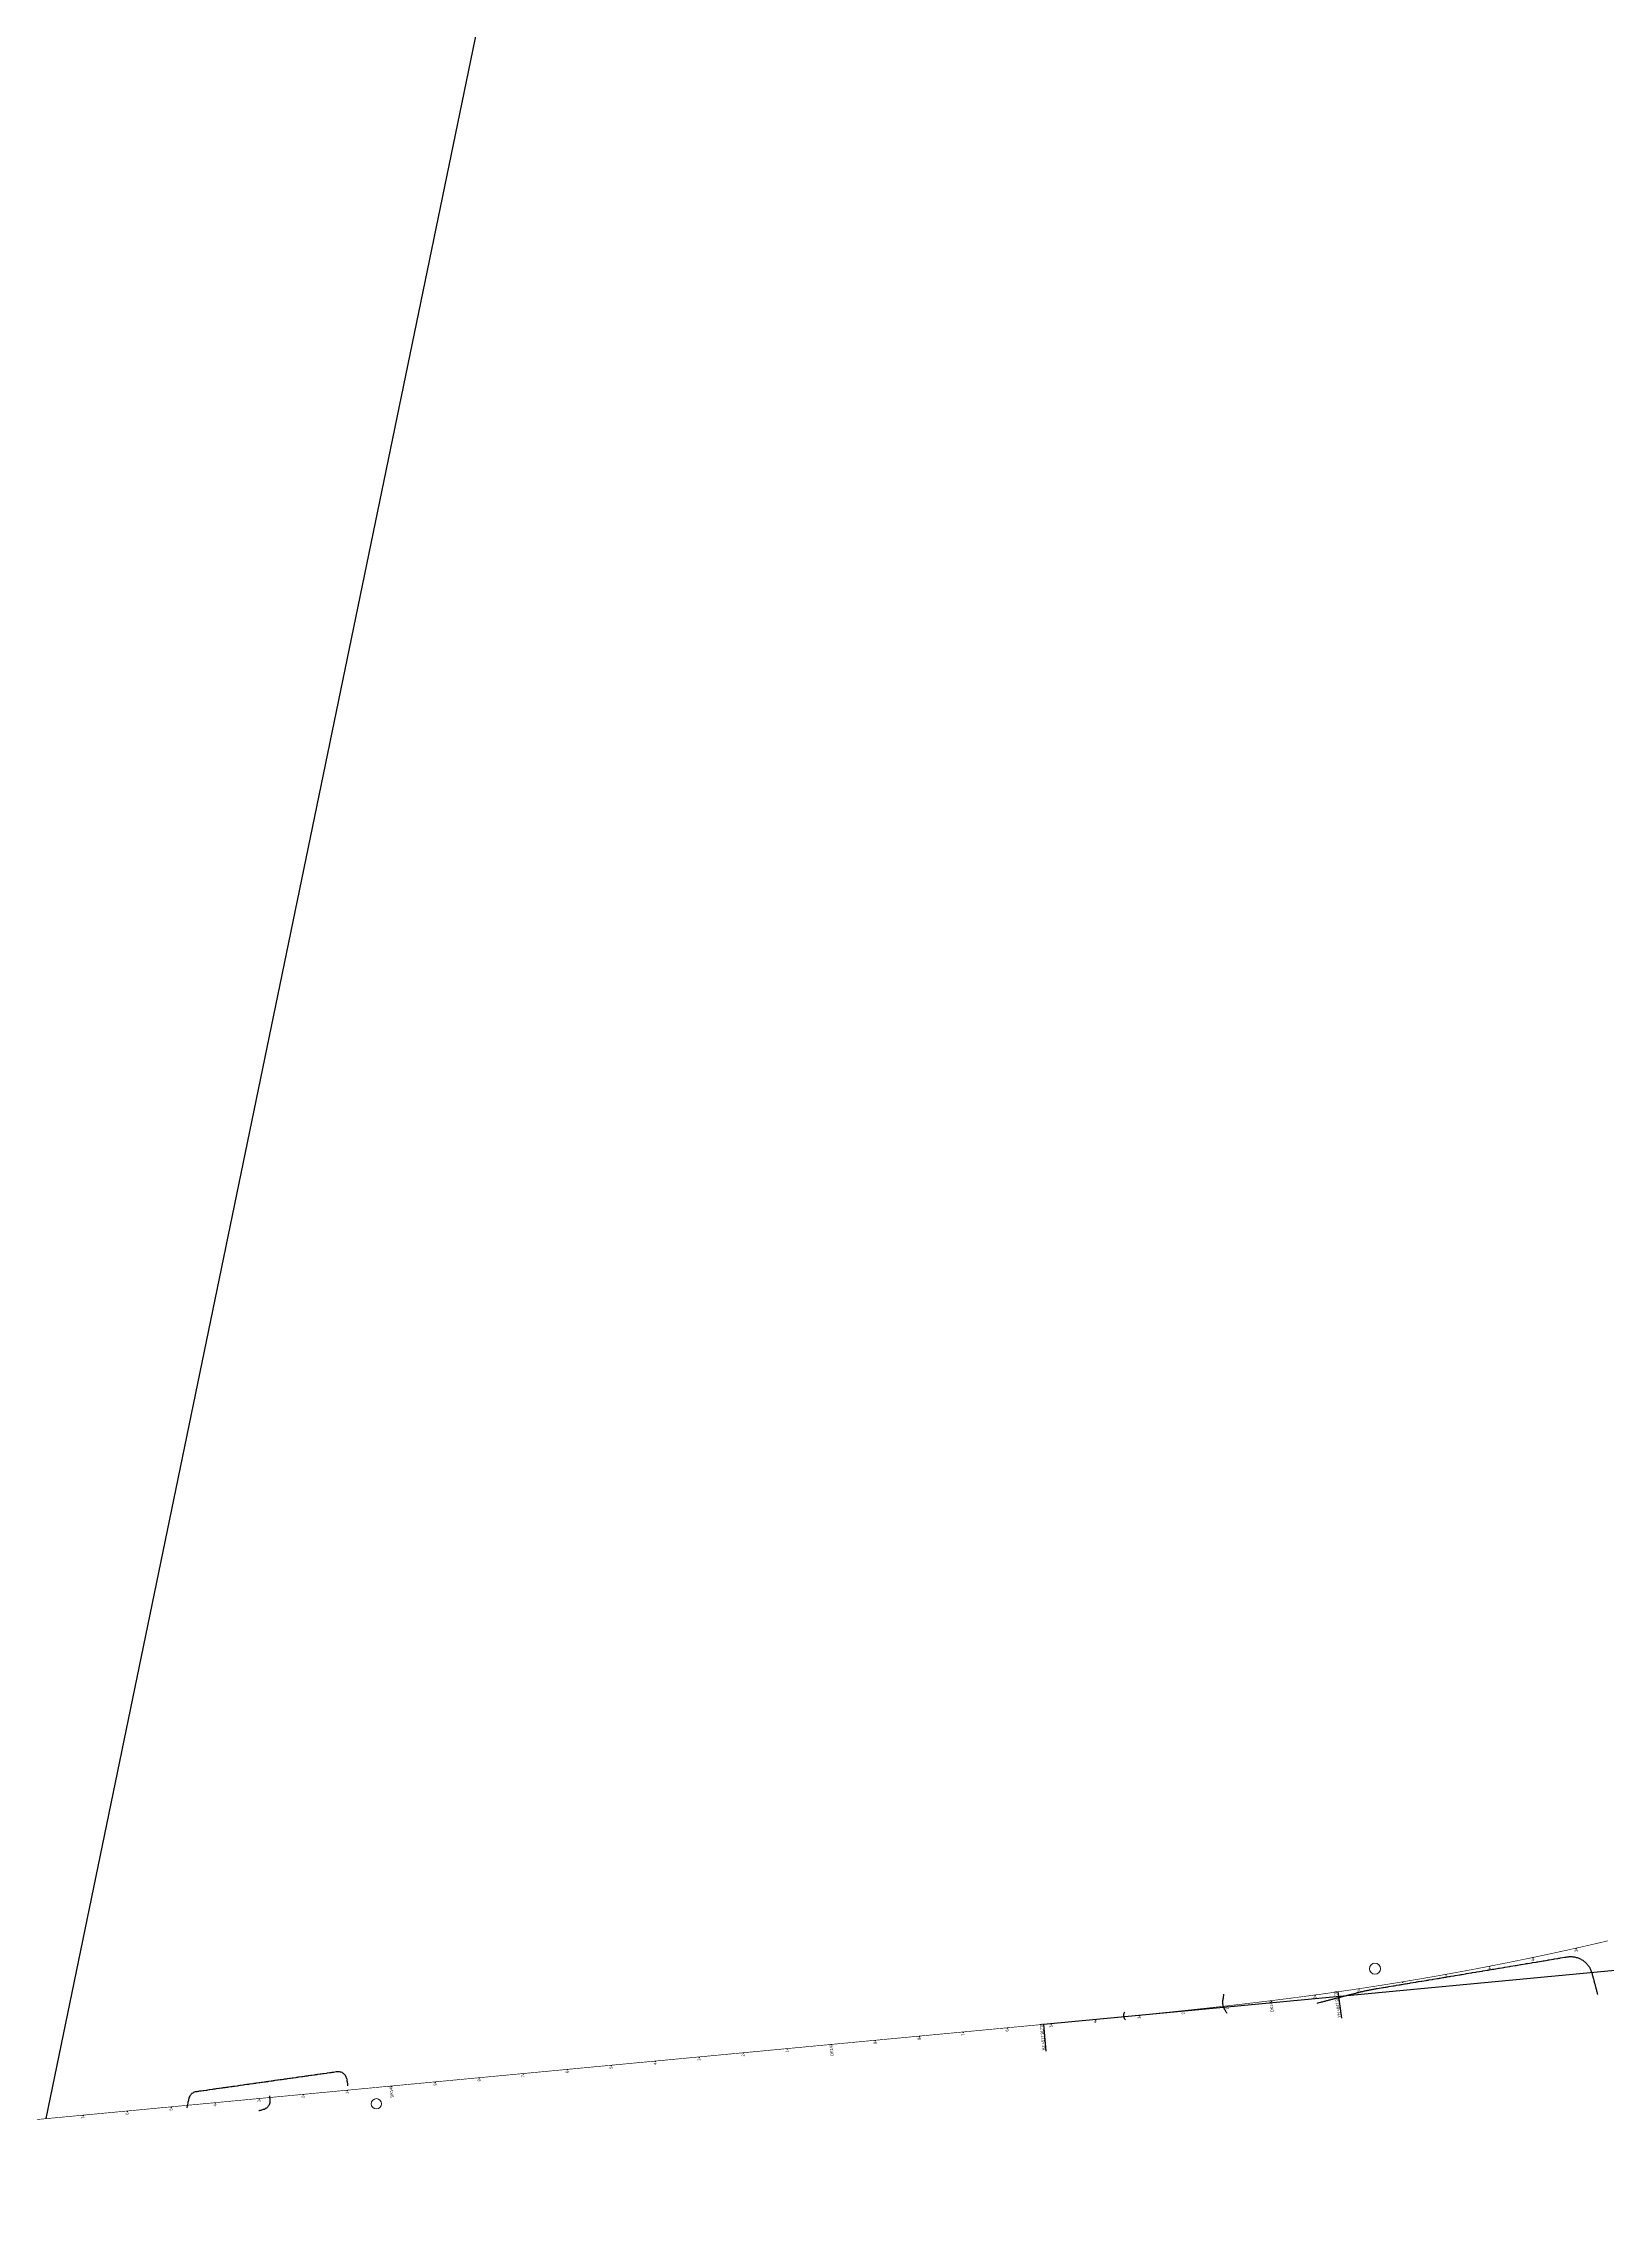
# Model space of a CAD drawing. Header units: millimetres. Extents: x 497834 to 621495, y 3353175 to 3430424.
# Drawn here: x 541848 to 545387, y 3374925 to 3379830 of the extents above; entities that cross this region are included whole.
import ezdxf

# ---------------------------------------------------------------- set-up
doc = ezdxf.new("R2010")
doc.units = ezdxf.units.MM
for name, color, linetype in [('DK改路中线', 7, 'Continuous'), ('dl4', 7, 'Continuous'), ('房屋圆', 7, 'Continuous'), ('沪乍杭打线-0.0-200.8段-施工系转设计系成果-2000坐标系-左线_中线_交点', 7, 'Continuous'), ('沪乍杭打线-0.0-200.8段-施工系转设计系成果-2000坐标系-左线_五大桩', 7, 'Continuous'), ('沪乍杭打线-0.0-200.8段-施工系转设计系成果-2000坐标系-左线_里程', 7, 'Continuous'), ('连接线', 3, 'Continuous')]:
    doc.layers.add(name, color=color, linetype=linetype)
doc.styles.add('PM_LC', font='slromans.shx', dxfattribs={"width": 0.75, "bigfont": 'hztxt.shx'})
doc.styles.add('PM_QX', font='slromans.shx', dxfattribs={"width": 0.75, "bigfont": 'hztxt.shx'})

msp = doc.modelspace()

# ---------------------------------------------------------------- linework, layer by layer
at = {"layer": 'DK改路中线', "color": 3, "linetype": 'Continuous', "ltscale": 2, "flags": 128}
for points in [[(544729.7, 3375398.9), (544731.7, 3375399.4), (544733.6, 3375399.9), (544737.5, 3375400.9), (544739.4, 3375401.4), (544741.3, 3375401.9), (544743.3, 3375402.4), (544745.2, 3375402.9), (544747.2, 3375403.4), (544749.1, 3375403.9), (544751, 3375404.4), (544753, 3375404.9), (544754.9, 3375405.4), (544756.8, 3375405.9), (544758.8, 3375406.4), (544760.7, 3375406.9), (544762.6, 3375407.4), (544764.6, 3375407.9), (544766.5, 3375408.4), (544768.5, 3375408.9), (544770.4, 3375409.4), (544772.3, 3375409.9), (544774.3, 3375410.4), (544776.2, 3375410.9), (544778.1, 3375411.4), (544780.1, 3375411.9), (544782, 3375412.4), (544783.9, 3375412.9), (544785.9, 3375413.4), (544787.8, 3375413.9), (544789.8, 3375414.4), (544791.7, 3375414.9), (544793.6, 3375415.4), (544795.6, 3375415.9), (544797.5, 3375416.4), (544799.4, 3375416.9), (544801.4, 3375417.4), (544803.3, 3375417.9), (544805.2, 3375418.4), (544807.2, 3375418.9), (544811.1, 3375419.9), (544813, 3375420.4), (544816.9, 3375421.4), (544818.5, 3375421.9, -0.021973), (544818.8, 3375421.9), (544820.7, 3375422.4), (544822.7, 3375422.9), (544824.6, 3375423.4), (544826.6, 3375423.9), (544828.5, 3375424.3), (544830.4, 3375424.8), (544832.4, 3375425.2), (544834.3, 3375425.7), (544836.3, 3375426.1), (544838.3, 3375426.5), (544840.2, 3375427), (544842.2, 3375427.4), (544844.1, 3375427.8), (544846.1, 3375428.2), (544848, 3375428.5), (544850, 3375428.9), (544852, 3375429.3), (544853.9, 3375429.7), (544855.9, 3375430), (544857.9, 3375430.4), (544859.9, 3375430.7), (544861.5, 3375431), (544861.8, 3375431), (544863.8, 3375431.4), (544865.8, 3375431.7), (544877.6, 3375433.7), (544879.6, 3375434), (544883.5, 3375434.7), (544885.5, 3375435), (544889.4, 3375435.6), (544891.4, 3375436), (544901.3, 3375437.6), (544903.3, 3375438), (544907.2, 3375438.6), (544909.2, 3375438.9), (544915.1, 3375439.9), (544917.1, 3375440.3), (544926.9, 3375441.9), (544928.9, 3375442.2), (544932.8, 3375442.9), (544934.8, 3375443.2), (544938.8, 3375443.9), (544940.7, 3375444.2), (544952.6, 3375446.2), (544954.5, 3375446.5), (544956.5, 3375446.8), (544958.5, 3375447.2), (544964.4, 3375448.2), (544966.4, 3375448.5), (544976.2, 3375450.1), (544978.2, 3375450.5), (544980.2, 3375450.8), (544982.2, 3375451.1), (544990.1, 3375452.4), (544992, 3375452.8), (545001.9, 3375454.4), (545003.9, 3375454.7), (545005.8, 3375455.1), (545007.8, 3375455.4), (545013.7, 3375456.4), (545015.7, 3375456.7), (545027.5, 3375458.7), (545029.5, 3375459), (545031.5, 3375459.4), (545039.4, 3375460.7), (545041.3, 3375461), (545051.2, 3375462.6), (545053.2, 3375463), (545055.2, 3375463.3), (545057.1, 3375463.6), (545065, 3375464.9), (545067, 3375465.3), (545076.9, 3375466.9), (545078.8, 3375467.3), (545080.8, 3375467.6), (545088.7, 3375468.9), (545090.7, 3375469.2), (545102.5, 3375471.2), (545104.5, 3375471.5), (545114.3, 3375473.2), (545116.3, 3375473.5), (545126.2, 3375475.2), (545128.1, 3375475.5), (545130.1, 3375475.8), (545140, 3375477.5), (545142, 3375477.8), (545151.8, 3375479.4), (545153.8, 3375479.8), (545165.6, 3375481.7), (545167.6, 3375482.1), (545177.5, 3375483.7), (545179.4, 3375484), (545189.3, 3375485.7), (545191.3, 3375486), (545201.1, 3375487.7), (545203.1, 3375488), (545205.1, 3375488.3), (545214.9, 3375490), (545216.9, 3375490.3), (545224.8, 3375491.6), (545226.8, 3375491.9), (545228.8, 3375492.3), (545240.6, 3375494.3), (545242.6, 3375494.6), (545250.5, 3375495.9), (545252.4, 3375496.2), (545254.4, 3375496.6), (545264.3, 3375498.2), (545266.2, 3375498.5), (545274.1, 3375499.9), (545276.1, 3375500.2), (545278.1, 3375500.5), (545280, 3375500.8), (545289.9, 3375502.5), (545291.9, 3375502.8), (545293.9, 3375503.1), (545294.2, 3375503.2, -0.385789), (545295.8, 3375503.4), (545297.8, 3375503.7), (545299.8, 3375503.8), (545301.8, 3375503.9), (545303.8, 3375503.9), (545305.8, 3375503.8), (545307.8, 3375503.6), (545309.8, 3375503.3), (545311.8, 3375503), (545313.7, 3375502.6), (545315.6, 3375502.1), (545317.6, 3375501.5), (545319.5, 3375500.9), (545321.3, 3375500.2), (545323.2, 3375499.4), (545325, 3375498.5), (545326.7, 3375497.6), (545328.5, 3375496.6), (545330.1, 3375495.5), (545331.8, 3375494.4), (545333.4, 3375493.1), (545334.9, 3375491.9), (545336.4, 3375490.5), (545337.9, 3375489.2), (545339.2, 3375487.7), (545340.6, 3375486.2), (545341.8, 3375484.7), (545343, 3375483.1), (545344.2, 3375481.4), (545345.2, 3375479.7), (545346.2, 3375478), (545347.2, 3375476.2), (545348, 3375474.4), (545348.8, 3375472.6), (545349.5, 3375470.7), (545350.1, 3375468.8), (545350.7, 3375466.9), (545350.7, 3375466.9), (545351.2, 3375465), (545351.7, 3375463), (545352.3, 3375461.1), (545352.8, 3375459.2), (545353.3, 3375457.2), (545353.8, 3375455.3), (545354.4, 3375453.4), (545355.4, 3375449.5), (545355.9, 3375447.6), (545356.4, 3375445.7), (545357, 3375443.7), (545357.5, 3375441.8), (545358, 3375439.9), (545358.5, 3375437.9), (545359, 3375436), (545360.1, 3375432.1), (545360.6, 3375430.2), (545361.1, 3375428.3), (545361.6, 3375426.3), (545362.2, 3375424.4), (545362.7, 3375422.5), (545363.2, 3375420.5), (545363.7, 3375418.6), (545363.8, 3375418.3)], [(544525.8, 3375374.9), (544524.8, 3375376.6), (544523.8, 3375378.3), (544522.8, 3375380), (544521.8, 3375381.8), (544520.8, 3375383.5), (544520.1, 3375384.6, -0.172543), (544519.8, 3375385.2), (544518.8, 3375387), (544518, 3375388.8), (544517.4, 3375390.7), (544516.8, 3375392.6), (544516.4, 3375394.6), (544516.1, 3375396.6), (544515.9, 3375398.5), (544515.9, 3375400.5), (544516, 3375402.5), (544516.3, 3375404.4), (544516.3, 3375404.5), (544516.6, 3375406.5), (544516.9, 3375408.5), (544517.2, 3375410.5), (544517.5, 3375412.4), (544518.1, 3375416.4), (544518.4, 3375418.4), (544518.4, 3375418.8)], [(544295.6, 3375360.9), (544294.5, 3375362.5), (544294.4, 3375362.6, -0.27125), (544293.5, 3375364.2), (544292.7, 3375366.1), (544292.2, 3375368), (544291.9, 3375370), (544291.9, 3375372), (544292.2, 3375374), (544292.7, 3375375.9), (544293.5, 3375377.7), (544293.5, 3375377.7), (544294.3, 3375379.3)], [(542536.8, 3375211.9), (542536.5, 3375213.9), (542536.2, 3375215.9), (542535.5, 3375219.8), (542535.2, 3375221.8), (542534.9, 3375223.8), (542534.6, 3375225.8), (542534.5, 3375226.5, 0.409395), (542534.2, 3375227.7), (542533.7, 3375229.7), (542533, 3375231.5), (542532.1, 3375233.3), (542531, 3375235), (542529.8, 3375236.6), (542528.4, 3375238), (542526.8, 3375239.3), (542525.2, 3375240.4), (542523.4, 3375241.4), (542521.6, 3375242.2), (542519.7, 3375242.8), (542517.7, 3375243.2), (542515.7, 3375243.4), (542513.7, 3375243.4), (542511.9, 3375243.2), (542511.8, 3375243.2), (542509.8, 3375242.9), (542503.8, 3375242.1), (542501.9, 3375241.8), (542499.9, 3375241.5), (542497.9, 3375241.2), (542495.9, 3375240.9), (542490, 3375240.1), (542488, 3375239.8), (542482.1, 3375239), (542480.1, 3375238.7), (542476.1, 3375238.1), (542474.1, 3375237.9), (542468.2, 3375237), (542466.2, 3375236.7), (542462.3, 3375236.2), (542460.3, 3375235.9), (542454.3, 3375235.1), (542452.4, 3375234.8), (542448.4, 3375234.2), (542446.4, 3375233.9), (542444.4, 3375233.7), (542442.4, 3375233.4), (542440.5, 3375233.1), (542438.5, 3375232.8), (542434.5, 3375232.3), (542432.5, 3375232), (542426.6, 3375231.1), (542424.6, 3375230.9), (542422.6, 3375230.6), (542420.7, 3375230.3), (542418.7, 3375230), (542412.7, 3375229.2), (542410.8, 3375228.9), (542406.8, 3375228.3), (542404.8, 3375228), (542398.9, 3375227.2), (542396.9, 3375226.9), (542392.9, 3375226.4), (542391, 3375226.1), (542387, 3375225.5), (542385, 3375225.2), (542383, 3375225), (542379.1, 3375224.4), (542377.1, 3375224.1), (542371.2, 3375223.3), (542369.2, 3375223), (542367.2, 3375222.7), (542365.2, 3375222.4), (542363.2, 3375222.2), (542357.3, 3375221.3), (542355.3, 3375221), (542351.4, 3375220.5), (542349.4, 3375220.2), (542347.4, 3375219.9), (542343.4, 3375219.4), (542341.5, 3375219.1), (542337.5, 3375218.5), (542335.5, 3375218.2), (542331.6, 3375217.7), (542329.6, 3375217.4), (542327.6, 3375217.1), (542323.6, 3375216.6), (542321.7, 3375216.3), (542315.7, 3375215.4), (542313.7, 3375215.2), (542311.8, 3375214.9), (542309.8, 3375214.6), (542307.8, 3375214.3), (542301.8, 3375213.5), (542299.9, 3375213.2), (542293.9, 3375212.4), (542291.9, 3375212.1), (542288, 3375211.5), (542286, 3375211.2), (542280.1, 3375210.4), (542278.1, 3375210.1), (542276.1, 3375209.8), (542274.1, 3375209.6), (542272.1, 3375209.3), (542266.2, 3375208.4), (542264.2, 3375208.2), (542260.3, 3375207.6), (542258.3, 3375207.3), (542256.3, 3375207), (542254.3, 3375206.8), (542252.3, 3375206.5), (542250.4, 3375206.2), (542246.4, 3375205.6), (542244.4, 3375205.4), (542238.5, 3375204.5), (542236.5, 3375204.2), (542232.5, 3375203.7), (542230.6, 3375203.4), (542224.6, 3375202.6), (542222.6, 3375202.3), (542218.7, 3375201.7), (542216.7, 3375201.4), (542210.8, 3375200.6), (542208.8, 3375200.3), (542204.8, 3375199.8), (542202.8, 3375199.5), (542200.9, 3375199.2), (542198.9, 3375198.9), (542196.9, 3375198.6), (542194.9, 3375198.3), (542193.3, 3375198.1, 0.311745), (542192.9, 3375198.1), (542191, 3375197.7), (542189.1, 3375197), (542187.2, 3375196.3), (542185.5, 3375195.3), (542183.9, 3375194.1), (542182.3, 3375192.8), (542181, 3375191.4), (542179.7, 3375189.8), (542178.7, 3375188.1), (542177.8, 3375186.3), (542177.1, 3375184.5), (542176.6, 3375182.7), (542176.5, 3375182.5), (542176.1, 3375180.6), (542175.7, 3375178.6), (542174.8, 3375174.7), (542174.3, 3375172.8), (542173.5, 3375168.9), (542173, 3375166.9), (542172.6, 3375165), (542172.1, 3375163), (542171.9, 3375161.8)], [(542359, 3375188.7), (542359.3, 3375186.7), (542359.5, 3375184.7), (542359.8, 3375182.7), (542360, 3375180.8), (542360.1, 3375179.8, -0.368004), (542360.3, 3375178.8), (542360.3, 3375176.8), (542360.2, 3375174.8), (542359.8, 3375172.8), (542359.3, 3375170.9), (542358.5, 3375169), (542357.6, 3375167.2), (542356.5, 3375165.6), (542355.3, 3375164), (542353.9, 3375162.6), (542352.4, 3375161.3), (542350.7, 3375160.2), (542348.9, 3375159.2), (542347.1, 3375158.4), (542346, 3375158.1), (542345.2, 3375157.8), (542343.3, 3375157.3), (542341.4, 3375156.7), (542339.4, 3375156.1), (542337.5, 3375155.6), (542335.6, 3375155), (542334.8, 3375154.8)]]:
    msp.add_lwpolyline(points, format="xyb", dxfattribs=at)
at = {"layer": 'dl4', "color": 3, "linetype": 'Continuous', "ltscale": 2, "const_width": 1.4, "flags": 128}
msp.add_lwpolyline([(545387.3, 3375539.6), (545386.3, 3375539.3), (545385.3, 3375539.1), (545384.4, 3375538.9), (545383.4, 3375538.7), (545383.3, 3375538.6), (545382.4, 3375538.4), (545381.4, 3375538.2), (545380.5, 3375538), (545379.5, 3375537.7), (545378.5, 3375537.5), (545378.5, 3375537.5), (545377.6, 3375537.3), (545376.6, 3375537.1), (545375.6, 3375536.8), (545374.6, 3375536.6), (545373.7, 3375536.4), (545373.6, 3375536.4), (545372.7, 3375536.2), (545371.7, 3375535.9), (545370.7, 3375535.7), (545369.8, 3375535.5), (545368.8, 3375535.2), (545368.7, 3375535.2), (545367.8, 3375535), (545366.8, 3375534.8), (545365.9, 3375534.6), (545364.9, 3375534.3), (545363.9, 3375534.1), (545363.9, 3375534.1), (545362.9, 3375533.9), (545362, 3375533.7), (545361, 3375533.4), (545360, 3375533.2), (545359, 3375533), (545359, 3375533), (545358.1, 3375532.8), (545357.1, 3375532.5), (545356.1, 3375532.3), (545355.1, 3375532.1), (545354.2, 3375531.9), (545354.1, 3375531.9), (545353.2, 3375531.6), (545352.2, 3375531.4), (545351.2, 3375531.2), (545350.3, 3375531), (545349.3, 3375530.8), (545349.2, 3375530.7), (545348.3, 3375530.5), (545347.3, 3375530.3), (545346.4, 3375530.1), (545345.4, 3375529.9), (545344.4, 3375529.6), (545344.4, 3375529.6), (545343.4, 3375529.4), (545342.5, 3375529.2), (545341.5, 3375529), (545340.5, 3375528.7), (545339.5, 3375528.5), (545339.5, 3375528.5), (545338.6, 3375528.3), (545337.6, 3375528.1), (545336.6, 3375527.9), (545335.6, 3375527.6), (545334.7, 3375527.4), (545334.6, 3375527.4), (545333.7, 3375527.2), (545332.7, 3375527), (545331.7, 3375526.8), (545330.8, 3375526.5), (545329.8, 3375526.3), (545329.7, 3375526.3), (545328.8, 3375526.1), (545327.8, 3375525.9), (545326.9, 3375525.6), (545325.9, 3375525.4), (545324.9, 3375525.2), (545324.9, 3375525.2), (545323.9, 3375525), (545323, 3375524.8), (545322, 3375524.5), (545321, 3375524.3), (545320, 3375524.1), (545320, 3375524.1), (545319.1, 3375523.9), (545318.1, 3375523.7), (545317.1, 3375523.5), (545316.1, 3375523.2), (545315.2, 3375523), (545315.1, 3375523), (545314.2, 3375522.8), (545313.2, 3375522.6), (545312.2, 3375522.4), (545311.3, 3375522.1), (545310.3, 3375521.9), (545310.2, 3375521.9), (545309.3, 3375521.7), (545308.3, 3375521.5), (545307.4, 3375521.3), (545306.4, 3375521.1), (545305.4, 3375520.8), (545305.3, 3375520.8), (545304.4, 3375520.6), (545303.5, 3375520.4), (545302.5, 3375520.2), (545301.5, 3375520), (545300.5, 3375519.8), (545300.5, 3375519.7), (545299.5, 3375519.5), (545298.6, 3375519.3), (545297.6, 3375519.1), (545296.6, 3375518.9), (545295.6, 3375518.7), (545295.6, 3375518.7), (545294.7, 3375518.5), (545293.7, 3375518.2), (545292.7, 3375518), (545291.7, 3375517.8), (545290.8, 3375517.6), (545290.7, 3375517.6), (545289.8, 3375517.4), (545288.8, 3375517.2), (545287.8, 3375517), (545286.9, 3375516.7), (545285.9, 3375516.5), (545285.8, 3375516.5), (545284.9, 3375516.3), (545283.9, 3375516.1), (545282.9, 3375515.9), (545282, 3375515.7), (545281, 3375515.5), (545280.9, 3375515.4), (545280, 3375515.2), (545279, 3375515), (545278.1, 3375514.8), (545277.1, 3375514.6), (545276.1, 3375514.4), (545276.1, 3375514.4), (545275.1, 3375514.2), (545274.2, 3375514), (545273.2, 3375513.7), (545272.2, 3375513.5), (545271.2, 3375513.3), (545271.2, 3375513.3), (545270.2, 3375513.1), (545269.3, 3375512.9), (545268.3, 3375512.7), (545267.3, 3375512.5), (545266.3, 3375512.3), (545266.3, 3375512.3), (545265.4, 3375512.1), (545264.4, 3375511.8), (545263.4, 3375511.6), (545262.4, 3375511.4), (545261.4, 3375511.2), (545261.4, 3375511.2), (545260.5, 3375511), (545259.5, 3375510.8), (545258.5, 3375510.6), (545257.5, 3375510.4), (545256.6, 3375510.2), (545256.5, 3375510.1), (545255.6, 3375509.9), (545254.6, 3375509.7), (545253.6, 3375509.5), (545252.6, 3375509.3), (545251.7, 3375509.1), (545251.6, 3375509.1), (545250.7, 3375508.9), (545249.7, 3375508.7), (545248.7, 3375508.5), (545247.8, 3375508.3), (545246.8, 3375508.1), (545246.7, 3375508), (545245.8, 3375507.9), (545244.8, 3375507.6), (545243.8, 3375507.4), (545242.9, 3375507.2), (545241.9, 3375507), (545241.8, 3375507), (545240.9, 3375506.8), (545239.9, 3375506.6), (545239, 3375506.4), (545238, 3375506.2), (545237, 3375506), (545236.9, 3375506), (545236, 3375505.8), (545235, 3375505.6), (545234.1, 3375505.4), (545233.1, 3375505.1), (545232.1, 3375504.9), (545232.1, 3375504.9), (545231.1, 3375504.7), (545230.2, 3375504.5), (545229.2, 3375504.3), (545228.2, 3375504.1), (545227.2, 3375503.9), (545227.2, 3375503.9), (545226.2, 3375503.7), (545225.3, 3375503.5), (545224.3, 3375503.3), (545223.3, 3375503.1), (545222.3, 3375502.9), (545222.3, 3375502.9), (545221.3, 3375502.7), (545220.4, 3375502.5), (545219.4, 3375502.3), (545218.4, 3375502.1), (545217.4, 3375501.9), (545217.4, 3375501.8), (545216.4, 3375501.7), (545215.5, 3375501.4), (545214.5, 3375501.2), (545213.5, 3375501), (545212.5, 3375500.8), (545212.5, 3375500.8), (545211.6, 3375500.6), (545210.6, 3375500.4), (545209.6, 3375500.2), (545208.6, 3375500), (545207.6, 3375499.8), (545207.6, 3375499.8), (545206.7, 3375499.6), (545205.7, 3375499.4), (545204.7, 3375499.2), (545203.7, 3375499), (545202.7, 3375498.8), (545202.7, 3375498.8), (545201.8, 3375498.6), (545200.8, 3375498.4), (545199.8, 3375498.2), (545198.8, 3375498), (545197.8, 3375497.8), (545197.8, 3375497.8), (545196.9, 3375497.6), (545195.9, 3375497.4), (545194.9, 3375497.2), (545193.9, 3375497), (545192.9, 3375496.8), (545192.9, 3375496.8), (545192, 3375496.6), (545191, 3375496.4), (545190, 3375496.2), (545189, 3375496), (545188, 3375495.8), (545188, 3375495.8), (545187.1, 3375495.6), (545186.1, 3375495.4), (545185.1, 3375495.2), (545184.1, 3375495), (545183.2, 3375494.8), (545183.1, 3375494.8), (545182.2, 3375494.6), (545181.2, 3375494.4), (545180.2, 3375494.2), (545179.2, 3375494), (545178.3, 3375493.8), (545178.2, 3375493.8), (545177.3, 3375493.6), (545176.3, 3375493.4), (545175.3, 3375493.2), (545174.3, 3375493), (545173.4, 3375492.8), (545173.3, 3375492.8), (545172.4, 3375492.6), (545171.4, 3375492.4), (545170.4, 3375492.2), (545169.4, 3375492), (545168.4, 3375491.8), (545168.4, 3375491.8), (545167.5, 3375491.6), (545166.5, 3375491.4), (545165.5, 3375491.2), (545164.5, 3375491), (545163.5, 3375490.8), (545163.5, 3375490.8), (545162.6, 3375490.6), (545161.6, 3375490.4), (545160.6, 3375490.2), (545159.6, 3375490), (545158.6, 3375489.8), (545158.6, 3375489.8), (545157.7, 3375489.6), (545156.7, 3375489.4), (545155.7, 3375489.2), (545154.7, 3375489.1), (545153.7, 3375488.9), (545153.7, 3375488.8), (545152.8, 3375488.7), (545151.8, 3375488.5), (545150.8, 3375488.3), (545149.8, 3375488.1), (545148.8, 3375487.9), (545148.8, 3375487.9), (545147.9, 3375487.7), (545146.9, 3375487.5), (545145.9, 3375487.3), (545144.9, 3375487.1), (545143.9, 3375486.9), (545143.9, 3375486.9), (545143, 3375486.7), (545142, 3375486.5), (545141, 3375486.3), (545140, 3375486.1), (545139, 3375485.9), (545139, 3375485.9), (545138, 3375485.7), (545137.1, 3375485.6), (545136.1, 3375485.4), (545135.1, 3375485.2), (545134.1, 3375485), (545134.1, 3375485), (545133.1, 3375484.8), (545132.2, 3375484.6), (545131.2, 3375484.4), (545130.2, 3375484.2), (545129.2, 3375484), (545129.2, 3375484), (545128.2, 3375483.8), (545127.3, 3375483.6), (545126.3, 3375483.4), (545125.3, 3375483.2), (545124.3, 3375483.1), (545124.3, 3375483), (545123.3, 3375482.9), (545122.3, 3375482.7), (545121.4, 3375482.5), (545120.4, 3375482.3), (545119.4, 3375482.1), (545119.3, 3375482.1), (545118.4, 3375481.9), (545117.4, 3375481.7), (545116.5, 3375481.5), (545115.5, 3375481.3), (545114.5, 3375481.1), (545114.4, 3375481.1), (545113.5, 3375481), (545112.5, 3375480.8), (545111.5, 3375480.6), (545110.6, 3375480.4), (545109.6, 3375480.2), (545109.5, 3375480.2), (545108.6, 3375480), (545107.6, 3375479.8), (545106.6, 3375479.6), (545105.7, 3375479.4), (545104.7, 3375479.3), (545104.6, 3375479.2), (545103.7, 3375479.1), (545102.7, 3375478.9), (545101.7, 3375478.7), (545100.7, 3375478.5), (545099.8, 3375478.3), (545099.7, 3375478.3), (545098.8, 3375478.1), (545097.8, 3375477.9), (545096.8, 3375477.8), (545095.8, 3375477.6), (545094.9, 3375477.4), (545094.8, 3375477.4), (545093.9, 3375477.2), (545092.9, 3375477), (545091.9, 3375476.8), (545090.9, 3375476.6), (545089.9, 3375476.4), (545089.9, 3375476.4), (545089, 3375476.3), (545088, 3375476.1), (545087, 3375475.9), (545086, 3375475.7), (545085, 3375475.5), (545085, 3375475.5), (545084, 3375475.3), (545083.1, 3375475.1), (545082.1, 3375475), (545081.1, 3375474.8), (545080.1, 3375474.6), (545080.1, 3375474.6), (545079.1, 3375474.4), (545078.1, 3375474.2), (545077.2, 3375474), (545076.2, 3375473.8), (545075.2, 3375473.7), (545075.1, 3375473.7), (545074.2, 3375473.5), (545073.2, 3375473.3), (545072.2, 3375473.1), (545071.3, 3375472.9), (545070.3, 3375472.7), (545070.2, 3375472.7), (545069.3, 3375472.6), (545068.3, 3375472.4), (545067.3, 3375472.2), (545066.4, 3375472), (545065.4, 3375471.8), (545065.3, 3375471.8), (545064.4, 3375471.6), (545063.4, 3375471.5), (545062.4, 3375471.3), (545061.4, 3375471.1), (545060.5, 3375470.9), (545060.4, 3375470.9), (545059.5, 3375470.7), (545058.5, 3375470.6), (545057.5, 3375470.4), (545056.5, 3375470.2), (545055.5, 3375470), (545055.5, 3375470), (545054.6, 3375469.8), (545053.6, 3375469.6), (545052.6, 3375469.5), (545051.6, 3375469.3), (545050.6, 3375469.1), (545050.6, 3375469.1), (545049.6, 3375468.9), (545048.7, 3375468.7), (545047.7, 3375468.6), (545046.7, 3375468.4), (545045.7, 3375468.2), (545045.6, 3375468.2), (545044.7, 3375468), (545043.7, 3375467.8), (545042.7, 3375467.7), (545041.8, 3375467.5), (545040.8, 3375467.3), (545040.7, 3375467.3), (545039.8, 3375467.1), (545038.8, 3375466.9), (545037.8, 3375466.8), (545036.8, 3375466.6), (545035.9, 3375466.4), (545035.8, 3375466.4), (545034.9, 3375466.2), (545033.9, 3375466), (545032.9, 3375465.9), (545031.9, 3375465.7), (545030.9, 3375465.5), (545030.9, 3375465.5), (545030, 3375465.3), (545029, 3375465.2), (545028, 3375465), (545027, 3375464.8), (545026, 3375464.6), (545026, 3375464.6), (545025, 3375464.4), (545024.1, 3375464.3), (545023.1, 3375464.1), (545022.1, 3375463.9), (545021.1, 3375463.7), (545021, 3375463.7), (545020.1, 3375463.6), (545019.1, 3375463.4), (545018.1, 3375463.2), (545017.2, 3375463), (545016.2, 3375462.9), (545016.1, 3375462.8), (545015.2, 3375462.7), (545014.2, 3375462.5), (545013.2, 3375462.3), (545012.2, 3375462.2), (545011.3, 3375462), (545011.2, 3375462), (545010.3, 3375461.8), (545009.3, 3375461.6), (545008.3, 3375461.5), (545007.3, 3375461.3), (545006.3, 3375461.1), (545006.3, 3375461.1), (545005.3, 3375460.9), (545004.4, 3375460.8), (545003.4, 3375460.6), (545002.4, 3375460.4), (545001.4, 3375460.2), (545001.4, 3375460.2), (545000.4, 3375460.1), (544999.4, 3375459.9), (544998.5, 3375459.7), (544997.5, 3375459.5), (544996.5, 3375459.4), (544996.4, 3375459.4), (544995.5, 3375459.2), (544994.5, 3375459), (544993.5, 3375458.9), (544992.5, 3375458.7), (544991.6, 3375458.5), (544991.5, 3375458.5), (544990.6, 3375458.3), (544989.6, 3375458.2), (544988.6, 3375458), (544987.6, 3375457.8), (544986.6, 3375457.6), (544986.6, 3375457.6), (544985.7, 3375457.5), (544984.7, 3375457.3), (544983.7, 3375457.1), (544982.7, 3375457), (544981.7, 3375456.8), (544981.7, 3375456.8), (544980.7, 3375456.6), (544979.7, 3375456.4), (544978.8, 3375456.3), (544977.8, 3375456.1), (544976.8, 3375455.9), (544976.7, 3375455.9), (544975.8, 3375455.8), (544974.8, 3375455.6), (544973.8, 3375455.4), (544972.8, 3375455.3), (544971.9, 3375455.1), (544971.8, 3375455.1), (544970.9, 3375454.9), (544969.9, 3375454.7), (544968.9, 3375454.6), (544967.9, 3375454.4), (544966.9, 3375454.2), (544966.9, 3375454.2), (544965.9, 3375454.1), (544965, 3375453.9), (544964, 3375453.7), (544963, 3375453.6), (544962, 3375453.4), (544961.9, 3375453.4), (544961, 3375453.2), (544960, 3375453.1), (544959, 3375452.9), (544958.1, 3375452.7), (544957.1, 3375452.6), (544957, 3375452.5), (544956.1, 3375452.4), (544955.1, 3375452.2), (544954.1, 3375452.1), (544953.1, 3375451.9), (544952.1, 3375451.7), (544952.1, 3375451.7), (544951.2, 3375451.6), (544950.2, 3375451.4), (544949.2, 3375451.2), (544948.2, 3375451.1), (544947.2, 3375450.9), (544947.2, 3375450.9), (544946.2, 3375450.7), (544945.2, 3375450.6), (544944.3, 3375450.4), (544943.3, 3375450.2), (544942.3, 3375450.1), (544942.2, 3375450.1), (544941.3, 3375449.9), (544940.3, 3375449.7), (544939.3, 3375449.6), (544938.3, 3375449.4), (544937.3, 3375449.2), (544937.3, 3375449.2), (544936.4, 3375449.1), (544935.4, 3375448.9), (544934.4, 3375448.7), (544933.4, 3375448.6), (544932.4, 3375448.4), (544932.4, 3375448.4), (544931.4, 3375448.3), (544930.4, 3375448.1), (544929.5, 3375447.9), (544928.5, 3375447.8), (544927.5, 3375447.6), (544927.4, 3375447.6), (544926.5, 3375447.4), (544925.5, 3375447.3), (544924.5, 3375447.1), (544923.5, 3375446.9), (544922.5, 3375446.8), (544922.5, 3375446.8), (544921.6, 3375446.6), (544920.6, 3375446.5), (544919.6, 3375446.3), (544918.6, 3375446.1), (544917.6, 3375446), (544917.6, 3375446), (544916.6, 3375445.8), (544915.6, 3375445.7), (544914.7, 3375445.5), (544913.7, 3375445.3), (544912.7, 3375445.2), (544912.6, 3375445.2), (544911.7, 3375445), (544910.7, 3375444.8), (544909.7, 3375444.7), (544908.7, 3375444.5), (544907.7, 3375444.4), (544907.7, 3375444.4), (544906.8, 3375444.2), (544905.8, 3375444), (544904.8, 3375443.9), (544903.8, 3375443.7), (544902.8, 3375443.6), (544902.8, 3375443.6), (544901.8, 3375443.4), (544900.8, 3375443.2), (544899.8, 3375443.1), (544898.9, 3375442.9), (544897.9, 3375442.8), (544897.8, 3375442.8), (544896.9, 3375442.6), (544895.9, 3375442.4), (544894.9, 3375442.3), (544893.9, 3375442.1), (544892.9, 3375442), (544892.9, 3375442), (544892, 3375441.8), (544891, 3375441.7), (544890, 3375441.5), (544889, 3375441.3), (544888, 3375441.2), (544887.9, 3375441.2), (544887, 3375441), (544886, 3375440.9), (544885, 3375440.7), (544884.1, 3375440.6), (544883.1, 3375440.4), (544883, 3375440.4), (544882.1, 3375440.2), (544881.1, 3375440.1), (544880.1, 3375439.9), (544879.1, 3375439.8), (544878.1, 3375439.6), (544878.1, 3375439.6), (544877.1, 3375439.5), (544876.1, 3375439.3), (544875.2, 3375439.1), (544874.2, 3375439), (544873.2, 3375438.8), (544873.1, 3375438.8), (544872.2, 3375438.7), (544871.2, 3375438.5), (544870.2, 3375438.4), (544869.2, 3375438.2), (544868.2, 3375438.1), (544868.2, 3375438.1), (544867.3, 3375437.9), (544866.3, 3375437.8), (544865.3, 3375437.6), (544864.3, 3375437.4), (544863.3, 3375437.3), (544863.3, 3375437.3), (544862.3, 3375437.1), (544861.3, 3375437), (544860.3, 3375436.8), (544859.4, 3375436.7), (544858.4, 3375436.5), (544858.3, 3375436.5), (544857.4, 3375436.4), (544856.4, 3375436.2), (544855.4, 3375436.1), (544854.4, 3375435.9), (544853.4, 3375435.8), (544853.4, 3375435.7), (544852.4, 3375435.6), (544851.4, 3375435.5), (544850.5, 3375435.3), (544849.5, 3375435.1), (544848.5, 3375435), (544848.4, 3375435), (544847.5, 3375434.8), (544846.5, 3375434.7), (544845.5, 3375434.5), (544844.5, 3375434.4), (544843.5, 3375434.2), (544843.5, 3375434.2), (544842.6, 3375434.1), (544841.6, 3375433.9), (544840.6, 3375433.8), (544839.6, 3375433.6), (544838.6, 3375433.5), (544838.5, 3375433.5), (544837.6, 3375433.3), (544836.6, 3375433.2), (544835.6, 3375433), (544834.6, 3375432.9), (544833.7, 3375432.7), (544833.6, 3375432.7), (544832.7, 3375432.6), (544831.7, 3375432.4), (544830.7, 3375432.3), (544829.7, 3375432.1), (544828.7, 3375432), (544828.7, 3375432), (544827.7, 3375431.8), (544826.7, 3375431.7), (544825.7, 3375431.5), (544824.8, 3375431.4), (544823.8, 3375431.2), (544823.7, 3375431.2), (544822.8, 3375431.1), (544821.8, 3375430.9), (544820.8, 3375430.8), (544819.8, 3375430.6), (544818.8, 3375430.5), (544818.8, 3375430.5), (544817.8, 3375430.4), (544816.8, 3375430.2), (544815.9, 3375430.1), (544814.9, 3375429.9), (544813.9, 3375429.8), (544813.8, 3375429.8), (544812.9, 3375429.6), (544811.9, 3375429.5), (544810.9, 3375429.3), (544809.9, 3375429.2), (544808.9, 3375429), (544808.9, 3375429), (544807.9, 3375428.9), (544807, 3375428.7), (544806, 3375428.6), (544805, 3375428.4), (544804, 3375428.3), (544803.9, 3375428.3), (544803, 3375428.2), (544802, 3375428), (544801, 3375427.9), (544800, 3375427.7), (544799, 3375427.6), (544799, 3375427.6), (544798, 3375427.4), (544797.1, 3375427.3), (544796.1, 3375427.1), (544795.1, 3375427), (544794.1, 3375426.9), (544794, 3375426.8), (544793.1, 3375426.7), (544792.1, 3375426.6), (544791.1, 3375426.4), (544790.1, 3375426.3), (544789.1, 3375426.1), (544789.1, 3375426.1), (544788.2, 3375426), (544787.2, 3375425.8), (544786.2, 3375425.7), (544785.2, 3375425.6), (544784.2, 3375425.4), (544784.1, 3375425.4), (544783.2, 3375425.3), (544782.2, 3375425.1), (544781.2, 3375425), (544780.2, 3375424.8), (544779.2, 3375424.7), (544779.2, 3375424.7), (544778.3, 3375424.6), (544777.3, 3375424.4), (544776.3, 3375424.3), (544775.9, 3375424.2), (544774.9, 3375424.1), (544773.9, 3375423.9), (544772.9, 3375423.8), (544771.9, 3375423.7), (544770.9, 3375423.5), (544769.9, 3375423.4), (544769, 3375423.2), (544768, 3375423.1), (544767, 3375423), (544766, 3375422.8), (544765, 3375422.7), (544764, 3375422.5), (544763, 3375422.4), (544762, 3375422.3), (544761, 3375422.1), (544760, 3375422), (544759.1, 3375421.8), (544758.1, 3375421.7), (544757.1, 3375421.6), (544756.1, 3375421.4), (544755.1, 3375421.3), (544754.1, 3375421.1), (544753.1, 3375421), (544752.1, 3375420.9), (544751.1, 3375420.7), (544750.1, 3375420.6), (544749.1, 3375420.5), (544748.2, 3375420.3), (544747.2, 3375420.2), (544746.2, 3375420), (544745.2, 3375419.9), (544744.2, 3375419.8), (544743.2, 3375419.6), (544742.2, 3375419.5), (544741.2, 3375419.4), (544740.2, 3375419.2), (544739.2, 3375419.1), (544738.3, 3375418.9), (544737.3, 3375418.8), (544736.3, 3375418.7), (544735.3, 3375418.5), (544734.3, 3375418.4), (544733.3, 3375418.3), (544732.3, 3375418.1), (544731.3, 3375418), (544730.3, 3375417.9), (544729.3, 3375417.7), (544728.3, 3375417.6), (544727.4, 3375417.5), (544726.4, 3375417.3), (544725.4, 3375417.2), (544724.4, 3375417), (544723.4, 3375416.9), (544722.4, 3375416.8), (544721.4, 3375416.6), (544720.4, 3375416.5), (544719.4, 3375416.4), (544718.4, 3375416.2), (544717.4, 3375416.1), (544716.5, 3375416), (544715.5, 3375415.8), (544714.5, 3375415.7), (544713.5, 3375415.6), (544712.5, 3375415.4), (544711.5, 3375415.3), (544710.5, 3375415.2), (544709.5, 3375415), (544708.5, 3375414.9), (544707.5, 3375414.8), (544706.5, 3375414.6), (544705.5, 3375414.5), (544704.6, 3375414.4), (544703.6, 3375414.3), (544702.6, 3375414.1), (544701.6, 3375414), (544700.6, 3375413.9), (544699.6, 3375413.7), (544698.6, 3375413.6), (544697.6, 3375413.5), (544696.6, 3375413.3), (544695.6, 3375413.2), (544694.6, 3375413.1), (544693.7, 3375412.9), (544692.7, 3375412.8), (544691.7, 3375412.7), (544690.7, 3375412.5), (544689.7, 3375412.4), (544688.7, 3375412.3), (544687.7, 3375412.2), (544686.7, 3375412), (544685.7, 3375411.9), (544684.7, 3375411.8), (544683.7, 3375411.6), (544682.7, 3375411.5), (544681.8, 3375411.4), (544680.8, 3375411.3), (544679.8, 3375411.1), (544678.8, 3375411), (544677.8, 3375410.9), (544676.8, 3375410.7), (544675.8, 3375410.6), (544674.8, 3375410.5), (544673.8, 3375410.4), (544672.8, 3375410.2), (544671.8, 3375410.1), (544670.8, 3375410), (544669.9, 3375409.8), (544668.9, 3375409.7), (544667.9, 3375409.6), (544666.9, 3375409.5), (544665.9, 3375409.3), (544664.9, 3375409.2), (544663.9, 3375409.1), (544662.9, 3375409), (544661.9, 3375408.8), (544660.9, 3375408.7), (544659.9, 3375408.6), (544658.9, 3375408.4), (544658, 3375408.3), (544657, 3375408.2), (544656, 3375408.1), (544655, 3375407.9), (544654, 3375407.8), (544653, 3375407.7), (544652, 3375407.6), (544651, 3375407.4), (544650, 3375407.3), (544649, 3375407.2), (544648, 3375407.1), (544647, 3375406.9), (544646, 3375406.8), (544645.1, 3375406.7), (544644.1, 3375406.6), (544643.1, 3375406.4), (544642.1, 3375406.3), (544641.1, 3375406.2), (544640.1, 3375406.1), (544639.1, 3375405.9), (544638.1, 3375405.8), (544637.1, 3375405.7), (544636.1, 3375405.6), (544635.1, 3375405.4), (544634.1, 3375405.3), (544633.1, 3375405.2), (544632.2, 3375405.1), (544631.2, 3375405), (544630.2, 3375404.8), (544629.2, 3375404.7), (544628.2, 3375404.6), (544627.2, 3375404.5), (544626.2, 3375404.3), (544625.2, 3375404.2), (544624.2, 3375404.1), (544623.2, 3375404), (544622.2, 3375403.8), (544621.2, 3375403.7), (544620.2, 3375403.6), (544619.3, 3375403.5), (544618.3, 3375403.4), (544617.3, 3375403.2), (544616.3, 3375403.1), (544615.3, 3375403), (544614.3, 3375402.9), (544613.3, 3375402.8), (544612.3, 3375402.6), (544611.3, 3375402.5), (544610.3, 3375402.4), (544609.3, 3375402.3), (544608.3, 3375402.1), (544607.3, 3375402), (544606.3, 3375401.9), (544605.4, 3375401.8), (544604.4, 3375401.7), (544603.4, 3375401.5), (544602.4, 3375401.4), (544601.4, 3375401.3), (544600.4, 3375401.2), (544599.4, 3375401.1), (544598.4, 3375400.9), (544597.4, 3375400.8), (544596.4, 3375400.7), (544595.4, 3375400.6), (544594.4, 3375400.5), (544593.4, 3375400.4), (544592.4, 3375400.2), (544591.5, 3375400.1), (544590.5, 3375400), (544589.5, 3375399.9), (544588.5, 3375399.8), (544587.5, 3375399.6), (544586.5, 3375399.5), (544585.5, 3375399.4), (544584.5, 3375399.3), (544583.5, 3375399.2), (544582.5, 3375399), (544581.5, 3375398.9), (544580.5, 3375398.8), (544579.5, 3375398.7), (544578.5, 3375398.6), (544577.6, 3375398.5), (544576.6, 3375398.3), (544575.6, 3375398.2), (544574.6, 3375398.1), (544573.6, 3375398), (544572.6, 3375397.9), (544571.6, 3375397.8), (544570.6, 3375397.6), (544569.6, 3375397.5), (544568.6, 3375397.4), (544567.6, 3375397.3), (544566.6, 3375397.2), (544565.6, 3375397.1), (544564.6, 3375396.9), (544563.6, 3375396.8), (544562.7, 3375396.7), (544561.7, 3375396.6), (544560.7, 3375396.5), (544559.7, 3375396.4), (544558.7, 3375396.2), (544557.7, 3375396.1), (544556.7, 3375396), (544555.7, 3375395.9), (544554.7, 3375395.8), (544553.7, 3375395.7), (544552.7, 3375395.6), (544551.7, 3375395.4), (544550.7, 3375395.3), (544549.7, 3375395.2), (544548.7, 3375395.1), (544547.8, 3375395), (544546.8, 3375394.9), (544545.8, 3375394.7), (544544.8, 3375394.6), (544543.8, 3375394.5), (544542.8, 3375394.4), (544541.8, 3375394.3), (544540.8, 3375394.2), (544539.8, 3375394.1), (544538.8, 3375393.9), (544537.8, 3375393.8), (544536.8, 3375393.7), (544535.8, 3375393.6), (544534.8, 3375393.5), (544533.8, 3375393.4), (544532.9, 3375393.3), (544531.9, 3375393.2), (544530.9, 3375393), (544529.9, 3375392.9), (544528.9, 3375392.8), (544527.9, 3375392.7), (544526.9, 3375392.6), (544525.9, 3375392.5), (544524.9, 3375392.4), (544523.9, 3375392.3), (544522.9, 3375392.1), (544521.9, 3375392), (544520.9, 3375391.9), (544519.9, 3375391.8), (544518.9, 3375391.7), (544517.9, 3375391.6), (544517, 3375391.5), (544516, 3375391.4), (544515, 3375391.2), (544514, 3375391.1), (544513, 3375391), (544512, 3375390.9), (544511, 3375390.8), (544510, 3375390.7), (544509, 3375390.6), (544508, 3375390.5), (544507, 3375390.4), (544506, 3375390.2), (544505, 3375390.1), (544504, 3375390), (544503, 3375389.9), (544502, 3375389.8), (544501.1, 3375389.7), (544500.1, 3375389.6), (544499.1, 3375389.5), (544498.1, 3375389.4), (544497.1, 3375389.2), (544496.1, 3375389.1), (544495.1, 3375389), (544494.1, 3375388.9), (544493.1, 3375388.8), (544492.1, 3375388.7), (544491.1, 3375388.6), (544490.1, 3375388.5), (544489.1, 3375388.4), (544488.1, 3375388.3), (544487.1, 3375388.2), (544486.1, 3375388), (544485.2, 3375387.9), (544484.2, 3375387.8), (544483.2, 3375387.7), (544482.2, 3375387.6), (544481.2, 3375387.5), (544480.2, 3375387.4), (544479.2, 3375387.3), (544478.2, 3375387.2), (544477.2, 3375387.1), (544476.2, 3375387), (544475.2, 3375386.8), (544474.2, 3375386.7), (544473.2, 3375386.6), (544472.2, 3375386.5), (544471.2, 3375386.4), (544470.2, 3375386.3), (544469.2, 3375386.2), (544468.3, 3375386.1), (544467.3, 3375386), (544466.3, 3375385.9), (544465.3, 3375385.8), (544464.3, 3375385.7), (544463.3, 3375385.6), (544462.3, 3375385.4), (544461.3, 3375385.3), (544460.3, 3375385.2), (544459.3, 3375385.1), (544458.3, 3375385), (544457.3, 3375384.9), (544456.3, 3375384.8), (544455.3, 3375384.7), (544454.3, 3375384.6), (544453.3, 3375384.5), (544452.3, 3375384.4), (544451.3, 3375384.3), (544450.4, 3375384.2), (544449.4, 3375384.1), (544448.4, 3375383.9), (544447.4, 3375383.8), (544446.4, 3375383.7), (544445.4, 3375383.6), (544444.4, 3375383.5), (544443.4, 3375383.4), (544442.4, 3375383.3), (544441.4, 3375383.2), (544440.4, 3375383.1), (544439.4, 3375383), (544438.4, 3375382.9), (544437.4, 3375382.8), (544436.4, 3375382.7), (544435.4, 3375382.6), (544434.4, 3375382.5), (544433.5, 3375382.4), (544432.5, 3375382.3), (544431.5, 3375382.2), (544430.5, 3375382), (544429.5, 3375381.9), (544428.5, 3375381.8), (544427.5, 3375381.7), (544426.5, 3375381.6), (544425.5, 3375381.5), (544424.5, 3375381.4), (544423.5, 3375381.3), (544422.5, 3375381.2), (544421.5, 3375381.1), (544420.5, 3375381), (544419.5, 3375380.9), (544418.5, 3375380.8), (544417.5, 3375380.7), (544416.5, 3375380.6), (544415.5, 3375380.5), (544414.6, 3375380.4), (544413.6, 3375380.3), (544412.6, 3375380.2), (544411.6, 3375380.1), (544410.6, 3375380), (544409.6, 3375379.9), (544408.6, 3375379.8), (544407.6, 3375379.6), (544406.6, 3375379.5), (544405.6, 3375379.4), (544404.6, 3375379.3), (544403.6, 3375379.2), (544402.6, 3375379.1), (544401.6, 3375379), (544400.6, 3375378.9), (544399.6, 3375378.8), (544398.6, 3375378.7), (544397.6, 3375378.6), (544396.7, 3375378.5), (544395.7, 3375378.4), (544394.7, 3375378.3), (544393.7, 3375378.2), (544392.7, 3375378.1), (544391.7, 3375378), (544390.7, 3375377.9), (544389.7, 3375377.8), (544388.7, 3375377.7), (544387.7, 3375377.6), (544386.7, 3375377.5), (544385.7, 3375377.4), (544384.7, 3375377.3), (544383.7, 3375377.2), (544382.7, 3375377.1), (544381.7, 3375377), (544380.7, 3375376.9), (544379.7, 3375376.8), (544378.7, 3375376.7), (544377.8, 3375376.6), (544376.8, 3375376.5), (544375.8, 3375376.4), (544374.8, 3375376.3), (544373.8, 3375376.2), (544372.8, 3375376.1), (544371.8, 3375376), (544370.8, 3375375.9), (544369.8, 3375375.8), (544368.8, 3375375.7), (544367.8, 3375375.6), (544366.8, 3375375.5), (544365.8, 3375375.4), (544364.8, 3375375.2), (544363.8, 3375375.1), (544362.8, 3375375), (544361.8, 3375374.9), (544360.8, 3375374.8), (544359.8, 3375374.7), (544358.8, 3375374.6), (544357.9, 3375374.5), (544356.9, 3375374.4), (544355.9, 3375374.3), (544354.9, 3375374.2), (544353.9, 3375374.1), (544352.9, 3375374), (544351.9, 3375373.9), (544350.9, 3375373.8), (544349.9, 3375373.7), (544348.9, 3375373.6), (544347.9, 3375373.5), (544346.9, 3375373.4), (544345.9, 3375373.3), (544344.9, 3375373.2), (544343.9, 3375373.1), (544342.9, 3375373), (544341.9, 3375372.9), (544340.9, 3375372.8), (544339.9, 3375372.7), (544338.9, 3375372.6), (544338, 3375372.5), (544337, 3375372.4), (544336, 3375372.3), (544335, 3375372.2), (544334, 3375372.1), (544333, 3375372), (544332, 3375371.9), (544331, 3375371.8), (544330, 3375371.7), (544329, 3375371.6), (544328, 3375371.5), (544327, 3375371.4), (544326, 3375371.3), (544325, 3375371.2), (544324, 3375371.2), (544323, 3375371.1), (544322, 3375371), (544321, 3375370.9), (544320, 3375370.8), (544319, 3375370.7), (544318.1, 3375370.6), (544317.1, 3375370.5), (544316.1, 3375370.4), (544315.1, 3375370.3), (544314.1, 3375370.2), (544313.1, 3375370.1), (544312.1, 3375370), (544311.1, 3375369.9), (544310.1, 3375369.8), (544309.1, 3375369.7), (544308.1, 3375369.6), (544307.1, 3375369.5), (544306.1, 3375369.4), (544305.1, 3375369.3), (544304.1, 3375369.2), (544303.1, 3375369.1), (544302.1, 3375369), (544301.1, 3375368.9), (544300.1, 3375368.8), (544299.1, 3375368.7), (544298.1, 3375368.6), (544297.2, 3375368.5), (544296.2, 3375368.4), (544295.2, 3375368.3), (544294.2, 3375368.2), (544293.2, 3375368.1), (544292.2, 3375368), (544291.2, 3375367.9), (544290.2, 3375367.8), (544289.2, 3375367.7), (544288.2, 3375367.6), (544287.2, 3375367.5), (544286.2, 3375367.4), (544285.2, 3375367.3), (544284.2, 3375367.2), (544283.2, 3375367.1), (544282.2, 3375367), (544281.2, 3375366.9), (544280.2, 3375366.8), (544279.2, 3375366.7), (544278.2, 3375366.6), (544277.2, 3375366.5), (544276.3, 3375366.4), (544275.3, 3375366.4), (544274.3, 3375366.3), (544273.3, 3375366.2), (544272.3, 3375366.1), (544271.3, 3375366), (544270.3, 3375365.9), (544269.3, 3375365.8), (544268.3, 3375365.7), (544267.3, 3375365.6), (544266.3, 3375365.5), (544265.3, 3375365.4), (544264.3, 3375365.3), (544263.3, 3375365.2), (544262.3, 3375365.1), (544261.3, 3375365), (544260.3, 3375364.9), (544259.3, 3375364.8), (544258.3, 3375364.7), (544257.3, 3375364.6), (544256.3, 3375364.5), (544255.4, 3375364.4), (544254.4, 3375364.3), (544253.4, 3375364.2), (544252.4, 3375364.1), (544251.4, 3375364), (544250.4, 3375363.9), (544249.4, 3375363.8), (544248.4, 3375363.7), (544247.4, 3375363.6), (544246.4, 3375363.6), (544245.4, 3375363.5), (544244.4, 3375363.4), (544243.4, 3375363.3), (544242.4, 3375363.2), (544241.4, 3375363.1), (544240.4, 3375363), (544239.4, 3375362.9), (544238.4, 3375362.8), (544237.4, 3375362.7), (544236.4, 3375362.6), (544235.4, 3375362.5), (544234.5, 3375362.4), (544233.5, 3375362.3), (544232.5, 3375362.2), (544231.5, 3375362.1), (544230.5, 3375362), (544229.5, 3375361.9), (544228.5, 3375361.8), (544227.5, 3375361.7), (544226.5, 3375361.6), (544225.5, 3375361.5), (544224.5, 3375361.4), (544223.5, 3375361.3), (544222.5, 3375361.3), (544221.5, 3375361.2), (544220.5, 3375361.1), (544219.5, 3375361), (544218.5, 3375360.9), (544217.5, 3375360.8), (544216.5, 3375360.7), (544215.5, 3375360.6), (544214.5, 3375360.5), (544213.5, 3375360.4), (544212.6, 3375360.3), (544211.6, 3375360.2), (544210.6, 3375360.1), (544209.6, 3375360), (544208.6, 3375359.9), (544207.6, 3375359.8), (544206.6, 3375359.7), (544205.6, 3375359.6), (544204.6, 3375359.5), (544203.6, 3375359.4), (544202.6, 3375359.4), (544201.6, 3375359.3), (544200.6, 3375359.2), (544199.6, 3375359.1), (544198.6, 3375359), (544197.6, 3375358.9), (544196.6, 3375358.8), (544195.6, 3375358.7), (544194.6, 3375358.6), (544193.6, 3375358.5), (544192.6, 3375358.4), (544191.6, 3375358.3), (544190.6, 3375358.2), (544189.7, 3375358.1), (544188.7, 3375358), (544187.7, 3375357.9), (544186.7, 3375357.8), (544185.7, 3375357.7), (544184.7, 3375357.6), (544183.7, 3375357.5), (544182.7, 3375357.5), (544181.7, 3375357.4), (544180.7, 3375357.3), (544179.7, 3375357.2), (544178.7, 3375357.1), (544177.7, 3375357), (544176.7, 3375356.9), (544175.7, 3375356.8), (544174.7, 3375356.7), (544173.7, 3375356.6), (544172.7, 3375356.5), (544171.7, 3375356.4), (544170.7, 3375356.3), (544169.7, 3375356.2), (544168.7, 3375356.1), (544167.8, 3375356), (544166.8, 3375355.9), (544165.8, 3375355.8), (544164.8, 3375355.8), (544163.8, 3375355.7), (544162.8, 3375355.6), (544161.8, 3375355.5), (544160.8, 3375355.4), (544159.8, 3375355.3), (544158.8, 3375355.2), (544157.8, 3375355.1), (544156.8, 3375355), (544155.8, 3375354.9), (544154.8, 3375354.8), (544153.8, 3375354.7), (544152.8, 3375354.6), (544151.8, 3375354.5), (544150.8, 3375354.4), (544149.8, 3375354.3), (544148.8, 3375354.2), (544147.8, 3375354.1), (544146.8, 3375354.1), (544145.9, 3375354), (544144.9, 3375353.9), (544143.9, 3375353.8), (544142.9, 3375353.7), (544141.9, 3375353.6), (544140.9, 3375353.5), (544139.9, 3375353.4), (544138.9, 3375353.3), (544137.9, 3375353.2), (544136.9, 3375353.1), (544135.9, 3375353), (544134.9, 3375352.9), (544133.9, 3375352.8), (544132.9, 3375352.7), (544131.9, 3375352.6), (544130.9, 3375352.5), (544129.9, 3375352.5), (544128.9, 3375352.4), (544127.9, 3375352.3), (544126.9, 3375352.2), (544125.9, 3375352.1), (544124.9, 3375352), (544123.9, 3375351.9), (544123, 3375351.8), (544122, 3375351.7), (544121, 3375351.6), (544120, 3375351.5), (544119, 3375351.4), (544118, 3375351.3), (544117, 3375351.2), (544116, 3375351.1), (544115, 3375351), (544114, 3375350.9), (544113, 3375350.9), (544112, 3375350.8), (544111, 3375350.7), (544110, 3375350.6), (539612.9, 3374925.6)], dxfattribs=at)
at = {"layer": '房屋圆', "lineweight": 0}
for centre, radius in [((544860.1, 3375476.4), 12.5), ((542601, 3375171), 11.6)]:
    msp.add_circle(centre, radius, dxfattribs=at)
at = {"layer": '沪乍杭打线-0.0-200.8段-施工系转设计系成果-2000坐标系-左线_中线_交点', "color": 6, "linetype": 'Continuous', "ltscale": 2}
msp.add_line((546617.9, 3375587.6), (544110, 3375350.6), dxfattribs=at)
at = {"layer": '沪乍杭打线-0.0-200.8段-施工系转设计系成果-2000坐标系-左线_五大桩', "color": 5, "linetype": 'Continuous', "ltscale": 2}
for p, q in [((544775.9, 3375424.2), (544784.4, 3375364.6)), ((544110, 3375350.6), (544115.7, 3375290.2))]:
    msp.add_line(p, q, dxfattribs=at)
at = {"layer": '沪乍杭打线-0.0-200.8段-施工系转设计系成果-2000坐标系-左线_里程', "color": 5, "linetype": 'Continuous', "ltscale": 2}
for p, q in [((545118.9, 3375482), (545119.3, 3375480)), ((545217, 3375501.8), (545217.4, 3375499.8)), ((545314.7, 3375522.9), (545315.1, 3375521)), ((544922.1, 3375446.7), (544922.4, 3375444.7)), ((545020.6, 3375463.7), (545021, 3375461.7)), ((544525.8, 3375392.5), (544526, 3375390.5)), ((544625.1, 3375404.2), (544625.4, 3375402.2)), ((544724.3, 3375417), (544724.6, 3375415.1)), ((544823.3, 3375431.2), (544823.6, 3375429.2)), ((543928.7, 3375333.4), (543928.9, 3375331.5)), ((544028.3, 3375342.8), (544028.5, 3375340.9)), ((544127.8, 3375352.3), (544128, 3375350.3)), ((544227.4, 3375361.7), (544227.6, 3375359.7)), ((544326.9, 3375371.4), (544327.1, 3375369.4)), ((544426.4, 3375381.6), (544426.6, 3375379.6)), ((543430.9, 3375286.4), (543431.1, 3375284.4)), ((543530.5, 3375295.8), (543530.7, 3375293.8)), ((543630.1, 3375305.2), (543630.2, 3375303.2)), ((543729.6, 3375314.6), (543729.8, 3375312.6)), ((543829.2, 3375324), (543829.4, 3375322)), ((542933.1, 3375239.4), (542933.3, 3375237.4)), ((543032.7, 3375248.8), (543032.9, 3375246.8)), ((543132.3, 3375258.2), (543132.4, 3375256.2)), ((543231.8, 3375267.6), (543232, 3375265.6)), ((543331.4, 3375277), (543331.6, 3375275)), ((542435.3, 3375192.3), (542435.5, 3375190.3)), ((542534.9, 3375201.7), (542535.1, 3375199.7)), ((542634.5, 3375211.1), (542634.6, 3375209.1)), ((542734, 3375220.5), (542734.2, 3375218.6)), ((542833.6, 3375230), (542833.8, 3375228)), ((541937.5, 3375145.3), (541937.7, 3375143.3)), ((542037.1, 3375154.7), (542037.3, 3375152.7)), ((542136.7, 3375164.1), (542136.9, 3375162.1)), ((542236.2, 3375173.5), (542236.4, 3375171.5)), ((542335.8, 3375182.9), (542336, 3375180.9))]:
    msp.add_line(p, q, dxfattribs=at)
at = {"layer": '连接线', "color": 3}
msp.add_polyline3d([(541853.8, 3375137.4, 0), (553263.3, 3430423.5, 0)], dxfattribs=at)

# ---------------------------------------------------------------- texts
at = {"layer": '沪乍杭打线-0.0-200.8段-施工系转设计系成果-2000坐标系-左线_五大桩', "color": 5, "style": 'PM_QX', "width": 0.75}
for s, rotation, p in [('YH +847.91778', 98.1384, (544783.1, 3375366.4)), ('HZ +517.91778', 95.3984, (544114.5, 3375292.1))]:
    msp.add_text(s, height=7, rotation=rotation, dxfattribs=at).set_placement(p)
at = {"layer": '沪乍杭打线-0.0-200.8段-施工系转设计系成果-2000坐标系-左线_里程', "color": 2, "style": 'PM_LC', "width": 0.75}
for s, rotation, p in [('4', 101.8021, (545221.4, 3375494.1)), ('3', 102.62, (545319.3, 3375515.3)), ('7', 99.3483, (544926.2, 3375438.9)), ('6', 100.1662, (545024.9, 3375455.9)), ('5', 100.9841, (545123.3, 3375474.3)), ('1', 96.4644, (544529.5, 3375384.4)), ('DK146', 97.0357, (544631.3, 3375378.9)), ('9', 97.729, (544728.2, 3375409.1)), ('8', 98.5304, (544827.3, 3375423.3)), ('6', 95.3984, (544031.9, 3375334.8)), ('5', 95.4003, (544131.4, 3375344.2)), ('4', 95.4832, (544231, 3375353.6)), ('3', 95.6882, (544330.5, 3375363.4)), ('2', 96.0153, (544430.1, 3375373.6)), ('1', 95.3984, (543534.1, 3375287.7)), ('DK147', 95.3984, (543635.5, 3375279.7)), ('9', 95.3984, (543733.2, 3375306.5)), ('8', 95.3984, (543832.7, 3375315.9)), ('7', 95.3984, (543932.3, 3375325.3)), ('6', 95.3984, (543036.3, 3375240.7)), ('5', 95.3984, (543135.8, 3375250.1)), ('4', 95.3984, (543235.4, 3375259.5)), ('3', 95.3984, (543335, 3375268.9)), ('2', 95.3984, (543434.5, 3375278.3)), ('2', 95.3984, (542438.9, 3375184.2)), ('1', 95.3984, (542538.5, 3375193.6)), ('DK148', 95.3984, (542639.9, 3375185.6)), ('9', 95.3984, (542737.6, 3375212.4)), ('8', 95.3984, (542837.2, 3375221.9)), ('7', 95.3984, (542936.7, 3375231.3)), ('7', 95.3984, (541941.1, 3375137.2)), ('6', 95.3984, (542040.7, 3375146.6)), ('5', 95.3984, (542140.2, 3375156)), ('4', 95.3984, (542239.8, 3375165.4)), ('3', 95.3984, (542339.4, 3375174.8))]:
    msp.add_text(s, height=7, rotation=rotation, dxfattribs=at).set_placement(p)

doc.saveas('drawing.dxf')
